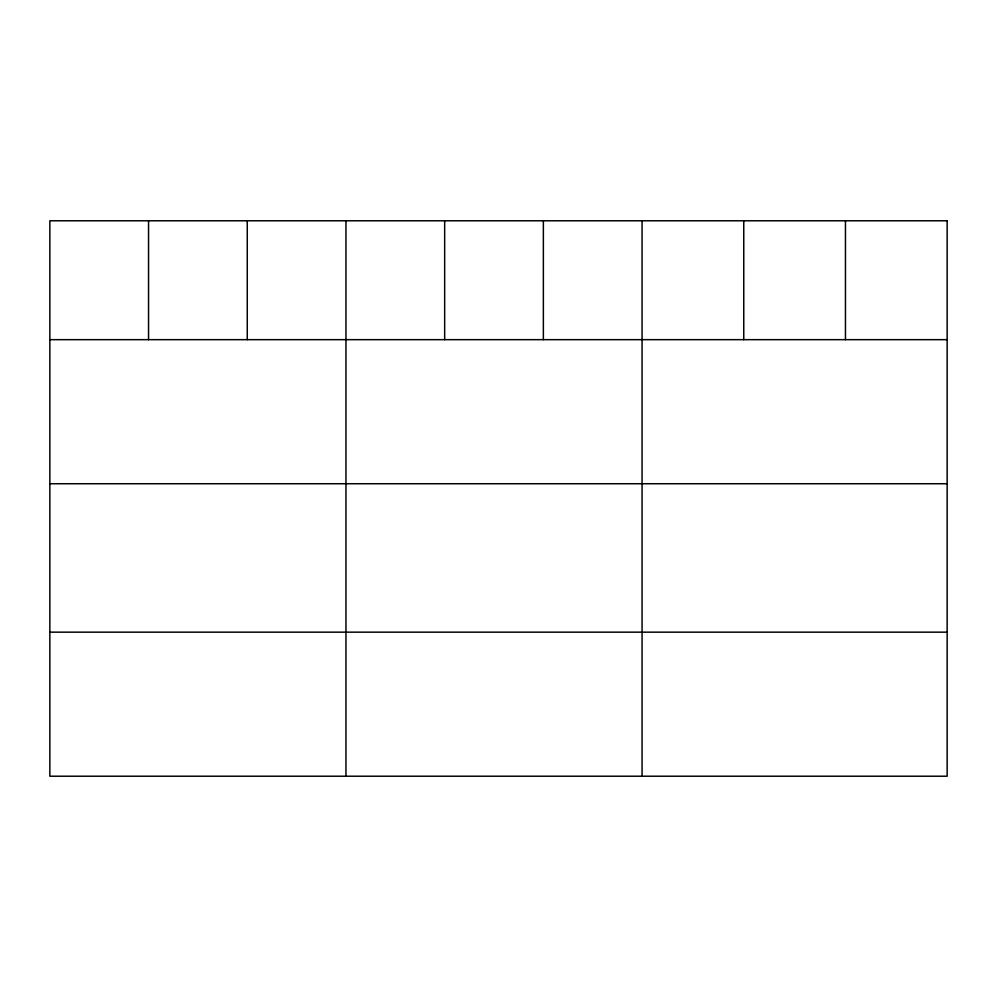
<?xml version="1.0" encoding="UTF-8"?>
<svg xmlns="http://www.w3.org/2000/svg" width="997" height="997" viewBox="0 0 997 997"><rect width="100%" height="100%" fill="white"/><g stroke="black" fill="none" stroke-linecap="round" stroke-linejoin="round"><path stroke-width="1.5" d="M49.85 339.665L947.15 339.665M49.85 483.732L947.15 483.732M49.85 632.16L947.15 632.16M845.456 220.786L845.456 339.665M743.762 220.786L743.762 339.665M642.068 220.786L642.068 776.214M543.365 220.786L543.365 339.665M444.662 220.786L444.662 339.665M345.959 220.786L345.959 776.214M247.256 220.786L247.256 339.665M148.553 220.786L148.553 339.665M947.15 220.786L49.85 220.786L49.85 776.214L947.15 776.214L947.15 220.786"/></g></svg>
